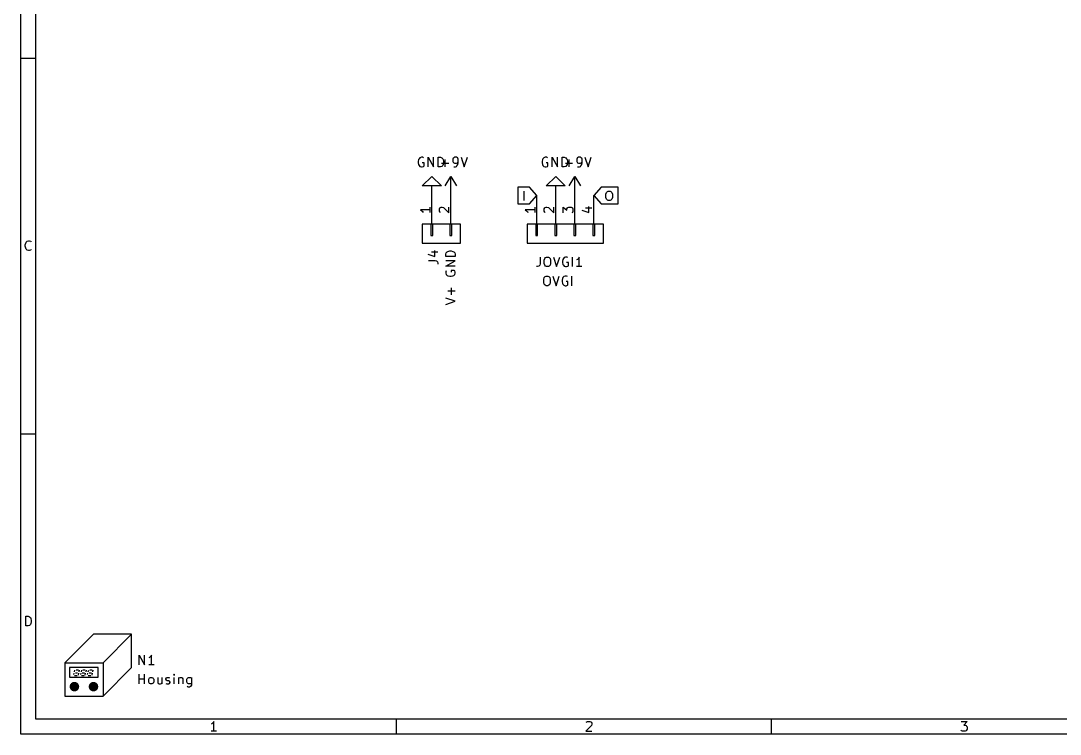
# Model space of a CAD drawing. Extents: x 0.4 to 11.3, y -7.9 to -0.4.
# Drawn here: x 0.39 to 5.85, y -7.87 to -4.13 of the extents above; entities that cross this region are included whole.
import ezdxf

# ---------------------------------------------------------------- set-up
doc = ezdxf.new("R2010")
doc.units = 0
doc.header["$MEASUREMENT"] = 0
for name, color, linetype in [('CYAN2', 4, 'CONTINUOUS'), ('LYELLOW', 51, 'CONTINUOUS'), ('RED2', 1, 'CONTINUOUS'), ('RED3', 11, 'CONTINUOUS')]:
    doc.layers.add(name, color=color, linetype=linetype)

msp = doc.modelspace()

# ---------------------------------------------------------------- linework, layer by layer
at = {"layer": 'CYAN2', "linetype": 'CONTINUOUS'}
for p, q in [((2.48785, -4.85219), (2.48309, -4.85695)), ((2.48785, -4.85219), (2.48309, -4.85695)), ((2.495, -4.8498), (2.48785, -4.85219)), ((2.495, -4.8498), (2.48785, -4.85219)), ((2.50214, -4.8498), (2.495, -4.8498)), ((2.50214, -4.8498), (2.495, -4.8498)), ((2.5069, -4.85219), (2.50214, -4.8498)), ((2.5069, -4.85219), (2.50214, -4.8498)), ((2.53071, -4.8998), (2.53071, -4.8498)), ((2.53071, -4.8498), (2.55928, -4.8998)), ((2.53071, -4.8998), (2.53071, -4.8498)), ((2.53071, -4.8498), (2.55928, -4.8998)), ((2.55928, -4.8998), (2.55928, -4.8498)), ((2.55928, -4.8998), (2.55928, -4.8498)), ((2.58309, -4.8998), (2.58309, -4.8498)), ((2.58309, -4.8498), (2.595, -4.8498)), ((2.58309, -4.8998), (2.58309, -4.8498)), ((2.58309, -4.8498), (2.595, -4.8498)), ((2.595, -4.8498), (2.60214, -4.85219)), ((2.595, -4.8498), (2.60214, -4.85219)), ((2.60214, -4.85219), (2.6069, -4.85695)), ((2.60214, -4.85219), (2.6069, -4.85695)), ((2.665, -4.85219), (2.66262, -4.85457)), ((2.665, -4.85219), (2.66262, -4.85457)), ((2.66976, -4.8498), (2.665, -4.85219)), ((2.66976, -4.8498), (2.665, -4.85219)), ((2.67929, -4.8498), (2.66976, -4.8498)), ((2.67929, -4.8498), (2.66976, -4.8498)), ((2.68405, -4.85219), (2.67929, -4.8498)), ((2.68405, -4.85219), (2.67929, -4.8498)), ((2.68643, -4.85457), (2.68405, -4.85219)), ((2.68643, -4.85457), (2.68405, -4.85219)), ((2.70309, -4.8498), (2.71976, -4.8998)), ((2.70309, -4.8498), (2.71976, -4.8998)), ((2.71976, -4.8998), (2.73643, -4.8498)), ((2.71976, -4.8998), (2.73643, -4.8498)), ((3.13785, -4.85219), (3.13309, -4.85695)), ((3.13785, -4.85219), (3.13309, -4.85695)), ((3.145, -4.8498), (3.13785, -4.85219)), ((3.145, -4.8498), (3.13785, -4.85219)), ((3.15214, -4.8498), (3.145, -4.8498)), ((3.15214, -4.8498), (3.145, -4.8498)), ((3.1569, -4.85219), (3.15214, -4.8498)), ((3.1569, -4.85219), (3.15214, -4.8498)), ((3.18071, -4.8998), (3.18071, -4.8498)), ((3.18071, -4.8498), (3.20928, -4.8998)), ((3.18071, -4.8998), (3.18071, -4.8498)), ((3.18071, -4.8498), (3.20928, -4.8998)), ((3.20928, -4.8998), (3.20928, -4.8498)), ((3.20928, -4.8998), (3.20928, -4.8498)), ((3.23309, -4.8998), (3.23309, -4.8498)), ((3.23309, -4.8498), (3.245, -4.8498)), ((3.23309, -4.8998), (3.23309, -4.8498)), ((3.23309, -4.8498), (3.245, -4.8498)), ((3.245, -4.8498), (3.25214, -4.85219)), ((3.245, -4.8498), (3.25214, -4.85219)), ((3.25214, -4.85219), (3.2569, -4.85695)), ((3.25214, -4.85219), (3.2569, -4.85695)), ((3.315, -4.85219), (3.31262, -4.85457)), ((3.315, -4.85219), (3.31262, -4.85457)), ((3.31976, -4.8498), (3.315, -4.85219)), ((3.31976, -4.8498), (3.315, -4.85219)), ((3.32929, -4.8498), (3.31976, -4.8498)), ((3.32929, -4.8498), (3.31976, -4.8498)), ((3.33405, -4.85219), (3.32929, -4.8498)), ((3.33405, -4.85219), (3.32929, -4.8498)), ((3.33643, -4.85457), (3.33405, -4.85219)), ((3.33643, -4.85457), (3.33405, -4.85219)), ((3.35309, -4.8498), (3.36976, -4.8998)), ((3.35309, -4.8498), (3.36976, -4.8998)), ((3.36976, -4.8998), (3.38643, -4.8498)), ((3.36976, -4.8998), (3.38643, -4.8498)), ((2.48071, -4.86171), (2.47833, -4.87123)), ((2.48071, -4.86171), (2.47833, -4.87123)), ((2.47833, -4.87123), (2.47833, -4.87837)), ((2.47833, -4.87123), (2.47833, -4.87837)), ((2.47833, -4.87837), (2.48071, -4.8879)), ((2.47833, -4.87837), (2.48071, -4.8879)), ((2.48309, -4.85695), (2.48071, -4.86171)), ((2.48309, -4.85695), (2.48071, -4.86171)), ((2.48071, -4.8879), (2.48309, -4.89266)), ((2.48071, -4.8879), (2.48309, -4.89266)), ((2.48309, -4.89266), (2.48785, -4.89743)), ((2.48309, -4.89266), (2.48785, -4.89743)), ((2.48785, -4.89743), (2.495, -4.8998)), ((2.48785, -4.89743), (2.495, -4.8998)), ((2.495, -4.8998), (2.49976, -4.8998)), ((2.495, -4.8998), (2.49976, -4.8998)), ((2.50928, -4.87837), (2.49976, -4.87837)), ((2.50928, -4.87837), (2.49976, -4.87837)), ((2.49976, -4.8998), (2.5069, -4.89743)), ((2.49976, -4.8998), (2.5069, -4.89743)), ((2.5069, -4.89743), (2.50928, -4.89504)), ((2.5069, -4.89743), (2.50928, -4.89504)), ((2.50928, -4.89504), (2.50928, -4.87837)), ((2.50928, -4.89504), (2.50928, -4.87837)), ((2.595, -4.8998), (2.58309, -4.8998)), ((2.595, -4.8998), (2.58309, -4.8998)), ((2.60214, -4.89743), (2.595, -4.8998)), ((2.60214, -4.89743), (2.595, -4.8998)), ((2.60071, -4.88076), (2.63881, -4.88076)), ((2.60071, -4.88076), (2.63881, -4.88076)), ((2.6069, -4.89266), (2.60214, -4.89743)), ((2.6069, -4.89266), (2.60214, -4.89743)), ((2.6069, -4.85695), (2.60928, -4.86171)), ((2.6069, -4.85695), (2.60928, -4.86171)), ((2.60928, -4.8879), (2.6069, -4.89266)), ((2.60928, -4.8879), (2.6069, -4.89266)), ((2.60928, -4.86171), (2.61166, -4.87123)), ((2.60928, -4.86171), (2.61166, -4.87123)), ((2.61166, -4.87837), (2.60928, -4.8879)), ((2.61166, -4.87837), (2.60928, -4.8879)), ((2.61166, -4.87123), (2.61166, -4.87837)), ((2.61166, -4.87123), (2.61166, -4.87837)), ((2.61976, -4.8998), (2.61976, -4.86171)), ((2.61976, -4.8998), (2.61976, -4.86171)), ((2.66262, -4.85457), (2.66024, -4.85933)), ((2.66262, -4.85457), (2.66024, -4.85933)), ((2.66024, -4.85933), (2.66024, -4.87123)), ((2.66024, -4.85933), (2.66024, -4.87123)), ((2.66024, -4.87123), (2.66262, -4.876)), ((2.66024, -4.87123), (2.66262, -4.876)), ((2.66262, -4.876), (2.665, -4.87837)), ((2.66262, -4.876), (2.665, -4.87837)), ((2.665, -4.87837), (2.66976, -4.88076)), ((2.665, -4.87837), (2.66976, -4.88076)), ((2.665, -4.8998), (2.67452, -4.8998)), ((2.665, -4.8998), (2.67452, -4.8998)), ((2.66976, -4.88076), (2.67929, -4.88076)), ((2.66976, -4.88076), (2.67929, -4.88076)), ((2.67452, -4.8998), (2.67929, -4.89743)), ((2.67452, -4.8998), (2.67929, -4.89743)), ((2.67929, -4.88076), (2.68405, -4.87837)), ((2.67929, -4.88076), (2.68405, -4.87837)), ((2.67929, -4.89743), (2.68167, -4.89504)), ((2.67929, -4.89743), (2.68167, -4.89504)), ((2.68167, -4.89504), (2.68643, -4.8879)), ((2.68167, -4.89504), (2.68643, -4.8879)), ((2.68405, -4.87837), (2.68643, -4.876)), ((2.68405, -4.87837), (2.68643, -4.876)), ((2.68881, -4.85933), (2.68643, -4.85457)), ((2.68881, -4.85933), (2.68643, -4.85457)), ((2.68643, -4.876), (2.68881, -4.87123)), ((2.68643, -4.876), (2.68881, -4.87123)), ((2.68643, -4.8879), (2.68881, -4.87837)), ((2.68643, -4.8879), (2.68881, -4.87837)), ((2.68881, -4.87837), (2.68881, -4.85933)), ((2.68881, -4.87837), (2.68881, -4.85933)), ((3.13071, -4.86171), (3.12833, -4.87123)), ((3.13071, -4.86171), (3.12833, -4.87123)), ((3.12833, -4.87123), (3.12833, -4.87837)), ((3.12833, -4.87123), (3.12833, -4.87837)), ((3.12833, -4.87837), (3.13071, -4.8879)), ((3.12833, -4.87837), (3.13071, -4.8879)), ((3.13309, -4.85695), (3.13071, -4.86171)), ((3.13309, -4.85695), (3.13071, -4.86171)), ((3.13071, -4.8879), (3.13309, -4.89266)), ((3.13071, -4.8879), (3.13309, -4.89266)), ((3.13309, -4.89266), (3.13785, -4.89743)), ((3.13309, -4.89266), (3.13785, -4.89743)), ((3.13785, -4.89743), (3.145, -4.8998)), ((3.13785, -4.89743), (3.145, -4.8998)), ((3.145, -4.8998), (3.14976, -4.8998)), ((3.145, -4.8998), (3.14976, -4.8998)), ((3.15928, -4.87837), (3.14976, -4.87837)), ((3.15928, -4.87837), (3.14976, -4.87837)), ((3.14976, -4.8998), (3.1569, -4.89743)), ((3.14976, -4.8998), (3.1569, -4.89743)), ((3.1569, -4.89743), (3.15928, -4.89504)), ((3.1569, -4.89743), (3.15928, -4.89504)), ((3.15928, -4.89504), (3.15928, -4.87837)), ((3.15928, -4.89504), (3.15928, -4.87837)), ((3.245, -4.8998), (3.23309, -4.8998)), ((3.245, -4.8998), (3.23309, -4.8998)), ((3.25214, -4.89743), (3.245, -4.8998)), ((3.25214, -4.89743), (3.245, -4.8998)), ((3.25071, -4.88076), (3.28881, -4.88076)), ((3.25071, -4.88076), (3.28881, -4.88076)), ((3.2569, -4.89266), (3.25214, -4.89743)), ((3.2569, -4.89266), (3.25214, -4.89743)), ((3.2569, -4.85695), (3.25928, -4.86171)), ((3.2569, -4.85695), (3.25928, -4.86171)), ((3.25928, -4.8879), (3.2569, -4.89266)), ((3.25928, -4.8879), (3.2569, -4.89266)), ((3.25928, -4.86171), (3.26166, -4.87123)), ((3.25928, -4.86171), (3.26166, -4.87123)), ((3.26166, -4.87837), (3.25928, -4.8879)), ((3.26166, -4.87837), (3.25928, -4.8879)), ((3.26166, -4.87123), (3.26166, -4.87837)), ((3.26166, -4.87123), (3.26166, -4.87837)), ((3.26976, -4.8998), (3.26976, -4.86171)), ((3.26976, -4.8998), (3.26976, -4.86171)), ((3.31262, -4.85457), (3.31024, -4.85933)), ((3.31262, -4.85457), (3.31024, -4.85933)), ((3.31024, -4.85933), (3.31024, -4.87123)), ((3.31024, -4.85933), (3.31024, -4.87123)), ((3.31024, -4.87123), (3.31262, -4.876)), ((3.31024, -4.87123), (3.31262, -4.876)), ((3.31262, -4.876), (3.315, -4.87837)), ((3.31262, -4.876), (3.315, -4.87837)), ((3.315, -4.87837), (3.31976, -4.88076)), ((3.315, -4.87837), (3.31976, -4.88076)), ((3.315, -4.8998), (3.32452, -4.8998)), ((3.315, -4.8998), (3.32452, -4.8998)), ((3.31976, -4.88076), (3.32929, -4.88076)), ((3.31976, -4.88076), (3.32929, -4.88076)), ((3.32452, -4.8998), (3.32929, -4.89743)), ((3.32452, -4.8998), (3.32929, -4.89743)), ((3.32929, -4.88076), (3.33405, -4.87837)), ((3.32929, -4.88076), (3.33405, -4.87837)), ((3.32929, -4.89743), (3.33167, -4.89504)), ((3.32929, -4.89743), (3.33167, -4.89504)), ((3.33167, -4.89504), (3.33643, -4.8879)), ((3.33167, -4.89504), (3.33643, -4.8879)), ((3.33405, -4.87837), (3.33643, -4.876)), ((3.33405, -4.87837), (3.33643, -4.876)), ((3.33881, -4.85933), (3.33643, -4.85457)), ((3.33881, -4.85933), (3.33643, -4.85457)), ((3.33643, -4.876), (3.33881, -4.87123)), ((3.33643, -4.876), (3.33881, -4.87123)), ((3.33643, -4.8879), (3.33881, -4.87837)), ((3.33643, -4.8879), (3.33881, -4.87837)), ((3.33881, -4.87837), (3.33881, -4.85933)), ((3.33881, -4.87837), (3.33881, -4.85933)), ((2.56514, -5.3689), (2.56514, -5.33795)), ((2.56514, -5.3689), (2.56514, -5.33795)), ((2.62995, -5.34509), (2.63471, -5.34271)), ((2.62995, -5.34509), (2.63471, -5.34271)), ((2.63471, -5.34271), (2.64423, -5.34033)), ((2.63471, -5.34271), (2.64423, -5.34033)), ((2.64423, -5.34033), (2.65137, -5.34033)), ((2.64423, -5.34033), (2.65137, -5.34033)), ((2.65137, -5.34033), (2.6609, -5.34271)), ((2.65137, -5.34033), (2.6609, -5.34271)), ((2.6609, -5.34271), (2.66566, -5.34509)), ((2.6609, -5.34271), (2.66566, -5.34509)), ((2.52943, -5.357), (2.56514, -5.3689)), ((2.52943, -5.357), (2.56514, -5.3689)), ((2.5318, -5.39033), (2.56752, -5.39033)), ((2.5318, -5.39033), (2.56752, -5.39033)), ((2.54847, -5.34509), (2.5818, -5.34509)), ((2.54847, -5.34509), (2.5818, -5.34509)), ((2.56752, -5.39033), (2.57466, -5.39271)), ((2.56752, -5.39033), (2.57466, -5.39271)), ((2.57466, -5.39271), (2.57943, -5.39747)), ((2.57466, -5.39271), (2.57943, -5.39747)), ((2.57943, -5.39747), (2.5818, -5.40462)), ((2.57943, -5.39747), (2.5818, -5.40462)), ((2.6228, -5.357), (2.62519, -5.34986)), ((2.6228, -5.357), (2.62519, -5.34986)), ((2.6228, -5.36891), (2.6228, -5.357)), ((2.6228, -5.36891), (2.6228, -5.357)), ((2.6728, -5.36891), (2.6228, -5.36891)), ((2.6728, -5.36891), (2.6228, -5.36891)), ((2.6228, -5.42129), (2.6728, -5.39272)), ((2.6728, -5.39272), (2.6228, -5.39272)), ((2.6228, -5.42129), (2.6728, -5.39272)), ((2.6728, -5.39272), (2.6228, -5.39272)), ((2.62519, -5.34986), (2.62995, -5.34509)), ((2.62519, -5.34986), (2.62995, -5.34509)), ((2.66566, -5.34509), (2.67043, -5.34986)), ((2.66566, -5.34509), (2.67043, -5.34986)), ((2.67043, -5.34986), (2.6728, -5.357)), ((2.67043, -5.34986), (2.6728, -5.357)), ((2.6728, -5.357), (2.6728, -5.36891)), ((2.6728, -5.357), (2.6728, -5.36891)), ((3.11861, -5.3728), (3.11861, -5.40852)), ((3.11861, -5.3728), (3.11861, -5.40852)), ((3.14004, -5.38947), (3.14242, -5.37995)), ((3.14004, -5.38947), (3.14242, -5.37995)), ((3.14004, -5.40614), (3.14004, -5.38947)), ((3.14004, -5.40614), (3.14004, -5.38947)), ((3.14242, -5.37995), (3.14718, -5.37519)), ((3.14242, -5.37995), (3.14718, -5.37519)), ((3.14718, -5.37519), (3.15194, -5.3728)), ((3.14718, -5.37519), (3.15194, -5.3728)), ((3.15194, -5.3728), (3.16146, -5.3728)), ((3.15194, -5.3728), (3.16146, -5.3728)), ((3.16146, -5.3728), (3.16623, -5.37519)), ((3.16146, -5.3728), (3.16623, -5.37519)), ((3.16623, -5.37519), (3.17099, -5.37995)), ((3.16623, -5.37519), (3.17099, -5.37995)), ((3.17099, -5.37995), (3.17337, -5.38947)), ((3.17099, -5.37995), (3.17337, -5.38947)), ((3.17337, -5.38947), (3.17337, -5.40614)), ((3.17337, -5.38947), (3.17337, -5.40614)), ((3.18766, -5.3728), (3.20432, -5.4228)), ((3.18766, -5.3728), (3.20432, -5.4228)), ((3.20432, -5.4228), (3.22099, -5.3728)), ((3.20432, -5.4228), (3.22099, -5.3728)), ((3.23766, -5.38471), (3.23528, -5.39423)), ((3.23766, -5.38471), (3.23528, -5.39423)), ((3.23528, -5.39423), (3.23528, -5.40137)), ((3.23528, -5.39423), (3.23528, -5.40137)), ((3.24004, -5.37995), (3.23766, -5.38471)), ((3.24004, -5.37995), (3.23766, -5.38471)), ((3.2448, -5.37519), (3.24004, -5.37995)), ((3.2448, -5.37519), (3.24004, -5.37995)), ((3.25194, -5.3728), (3.2448, -5.37519)), ((3.25194, -5.3728), (3.2448, -5.37519)), ((3.25909, -5.3728), (3.25194, -5.3728)), ((3.25909, -5.3728), (3.25194, -5.3728)), ((3.26385, -5.37519), (3.25909, -5.3728)), ((3.26385, -5.37519), (3.25909, -5.3728)), ((3.28766, -5.4228), (3.28766, -5.3728)), ((3.28766, -5.4228), (3.28766, -5.3728)), ((3.31385, -5.38471), (3.30909, -5.38709)), ((3.31385, -5.38471), (3.30909, -5.38709)), ((3.31861, -5.37995), (3.31385, -5.38471)), ((3.31861, -5.37995), (3.31385, -5.38471)), ((3.32337, -5.3728), (3.31861, -5.37995)), ((3.32337, -5.3728), (3.31861, -5.37995)), ((3.32337, -5.4228), (3.32337, -5.3728)), ((3.32337, -5.4228), (3.32337, -5.3728)), ((2.5818, -5.40462), (2.5818, -5.40938)), ((2.5818, -5.40462), (2.5818, -5.40938)), ((2.6728, -5.42129), (2.6228, -5.42129)), ((2.6728, -5.42129), (2.6228, -5.42129)), ((2.62519, -5.44509), (2.6228, -5.44986)), ((2.62519, -5.44509), (2.6228, -5.44986)), ((2.6228, -5.44986), (2.6228, -5.457)), ((2.6228, -5.44986), (2.6228, -5.457)), ((2.66804, -5.44272), (2.65137, -5.44272)), ((2.65137, -5.44272), (2.65137, -5.45224)), ((2.66804, -5.44272), (2.65137, -5.44272)), ((2.65137, -5.44272), (2.65137, -5.45224)), ((2.67043, -5.44509), (2.66804, -5.44272)), ((2.67043, -5.44509), (2.66804, -5.44272)), ((2.6728, -5.45224), (2.67043, -5.44509)), ((2.6728, -5.45224), (2.67043, -5.44509)), ((2.6728, -5.457), (2.6728, -5.45224)), ((2.6728, -5.457), (2.6728, -5.45224)), ((3.10432, -5.4228), (3.09956, -5.4228)), ((3.10432, -5.4228), (3.09956, -5.4228)), ((3.11147, -5.42043), (3.10432, -5.4228)), ((3.11147, -5.42043), (3.10432, -5.4228)), ((3.11623, -5.41566), (3.11147, -5.42043)), ((3.11623, -5.41566), (3.11147, -5.42043)), ((3.11861, -5.40852), (3.11623, -5.41566)), ((3.11861, -5.40852), (3.11623, -5.41566)), ((3.14242, -5.41566), (3.14004, -5.40614)), ((3.14242, -5.41566), (3.14004, -5.40614)), ((3.14718, -5.42043), (3.14242, -5.41566)), ((3.14718, -5.42043), (3.14242, -5.41566)), ((3.15194, -5.4228), (3.14718, -5.42043)), ((3.15194, -5.4228), (3.14718, -5.42043)), ((3.16146, -5.4228), (3.15194, -5.4228)), ((3.16146, -5.4228), (3.15194, -5.4228)), ((3.16623, -5.42043), (3.16146, -5.4228)), ((3.16623, -5.42043), (3.16146, -5.4228)), ((3.17099, -5.41566), (3.16623, -5.42043)), ((3.17099, -5.41566), (3.16623, -5.42043)), ((3.17337, -5.40614), (3.17099, -5.41566)), ((3.17337, -5.40614), (3.17099, -5.41566)), ((3.23528, -5.40137), (3.23766, -5.4109)), ((3.23528, -5.40137), (3.23766, -5.4109)), ((3.23766, -5.4109), (3.24004, -5.41566)), ((3.23766, -5.4109), (3.24004, -5.41566)), ((3.24004, -5.41566), (3.2448, -5.42043)), ((3.24004, -5.41566), (3.2448, -5.42043)), ((3.2448, -5.42043), (3.25194, -5.4228)), ((3.2448, -5.42043), (3.25194, -5.4228)), ((3.25194, -5.4228), (3.2567, -5.4228)), ((3.25194, -5.4228), (3.2567, -5.4228)), ((3.26623, -5.40137), (3.2567, -5.40137)), ((3.26623, -5.40137), (3.2567, -5.40137)), ((3.2567, -5.4228), (3.26385, -5.42043)), ((3.2567, -5.4228), (3.26385, -5.42043)), ((3.26385, -5.42043), (3.26623, -5.41804)), ((3.26385, -5.42043), (3.26623, -5.41804)), ((3.26623, -5.41804), (3.26623, -5.40137)), ((3.26623, -5.41804), (3.26623, -5.40137)), ((3.33766, -5.4228), (3.30909, -5.4228)), ((3.33766, -5.4228), (3.30909, -5.4228)), ((2.6228, -5.457), (2.62519, -5.46414)), ((2.6228, -5.457), (2.62519, -5.46414)), ((2.62519, -5.46414), (2.62995, -5.46891)), ((2.62519, -5.46414), (2.62995, -5.46891)), ((2.62995, -5.46891), (2.63471, -5.47129)), ((2.62995, -5.46891), (2.63471, -5.47129)), ((2.63471, -5.47129), (2.64423, -5.47367)), ((2.63471, -5.47129), (2.64423, -5.47367)), ((2.64423, -5.47367), (2.65137, -5.47367)), ((2.64423, -5.47367), (2.65137, -5.47367)), ((2.65137, -5.47367), (2.6609, -5.47129)), ((2.65137, -5.47367), (2.6609, -5.47129)), ((2.6609, -5.47129), (2.66566, -5.46891)), ((2.6609, -5.47129), (2.66566, -5.46891)), ((2.66566, -5.46891), (2.67043, -5.46414)), ((2.66566, -5.46891), (2.67043, -5.46414)), ((2.67043, -5.46414), (2.6728, -5.457)), ((2.67043, -5.46414), (2.6728, -5.457)), ((3.13766, -5.48947), (3.14004, -5.47995)), ((3.13766, -5.48947), (3.14004, -5.47995)), ((3.13766, -5.50614), (3.13766, -5.48947)), ((3.13766, -5.50614), (3.13766, -5.48947)), ((3.14004, -5.51566), (3.13766, -5.50614)), ((3.14004, -5.51566), (3.13766, -5.50614)), ((3.14004, -5.47995), (3.1448, -5.47519)), ((3.14004, -5.47995), (3.1448, -5.47519)), ((3.1448, -5.47519), (3.14956, -5.4728)), ((3.1448, -5.47519), (3.14956, -5.4728)), ((3.14956, -5.4728), (3.15908, -5.4728)), ((3.14956, -5.4728), (3.15908, -5.4728)), ((3.15908, -5.4728), (3.16385, -5.47519)), ((3.15908, -5.4728), (3.16385, -5.47519)), ((3.16385, -5.47519), (3.16861, -5.47995)), ((3.16385, -5.47519), (3.16861, -5.47995)), ((3.16861, -5.47995), (3.17099, -5.48947)), ((3.16861, -5.47995), (3.17099, -5.48947)), ((3.17099, -5.50614), (3.16861, -5.51566)), ((3.17099, -5.50614), (3.16861, -5.51566)), ((3.17099, -5.48947), (3.17099, -5.50614)), ((3.17099, -5.48947), (3.17099, -5.50614)), ((3.18528, -5.4728), (3.20194, -5.5228)), ((3.18528, -5.4728), (3.20194, -5.5228)), ((3.20194, -5.5228), (3.21861, -5.4728)), ((3.20194, -5.5228), (3.21861, -5.4728)), ((3.23528, -5.48471), (3.2329, -5.49423)), ((3.23528, -5.48471), (3.2329, -5.49423)), ((3.2329, -5.49423), (3.2329, -5.50137)), ((3.2329, -5.49423), (3.2329, -5.50137)), ((3.2329, -5.50137), (3.23528, -5.5109)), ((3.2329, -5.50137), (3.23528, -5.5109)), ((3.23766, -5.47995), (3.23528, -5.48471)), ((3.23766, -5.47995), (3.23528, -5.48471)), ((3.24242, -5.47519), (3.23766, -5.47995)), ((3.24242, -5.47519), (3.23766, -5.47995)), ((3.24956, -5.4728), (3.24242, -5.47519)), ((3.24956, -5.4728), (3.24242, -5.47519)), ((3.2567, -5.4728), (3.24956, -5.4728)), ((3.2567, -5.4728), (3.24956, -5.4728)), ((3.26385, -5.50137), (3.25432, -5.50137)), ((3.26385, -5.50137), (3.25432, -5.50137)), ((3.26147, -5.47519), (3.2567, -5.4728)), ((3.26147, -5.47519), (3.2567, -5.4728)), ((3.26385, -5.51804), (3.26385, -5.50137)), ((3.26385, -5.51804), (3.26385, -5.50137)), ((3.28528, -5.5228), (3.28528, -5.4728)), ((3.28528, -5.5228), (3.28528, -5.4728)), ((2.6728, -5.55224), (2.63471, -5.55224)), ((2.6728, -5.55224), (2.63471, -5.55224)), ((2.65376, -5.57129), (2.65376, -5.53319)), ((2.65376, -5.57129), (2.65376, -5.53319)), ((3.1448, -5.52043), (3.14004, -5.51566)), ((3.1448, -5.52043), (3.14004, -5.51566)), ((3.14956, -5.5228), (3.1448, -5.52043)), ((3.14956, -5.5228), (3.1448, -5.52043)), ((3.15908, -5.5228), (3.14956, -5.5228)), ((3.15908, -5.5228), (3.14956, -5.5228)), ((3.16385, -5.52043), (3.15908, -5.5228)), ((3.16385, -5.52043), (3.15908, -5.5228)), ((3.16861, -5.51566), (3.16385, -5.52043)), ((3.16861, -5.51566), (3.16385, -5.52043)), ((3.23528, -5.5109), (3.23766, -5.51566)), ((3.23528, -5.5109), (3.23766, -5.51566)), ((3.23766, -5.51566), (3.24242, -5.52043)), ((3.23766, -5.51566), (3.24242, -5.52043)), ((3.24242, -5.52043), (3.24956, -5.5228)), ((3.24242, -5.52043), (3.24956, -5.5228)), ((3.24956, -5.5228), (3.25432, -5.5228)), ((3.24956, -5.5228), (3.25432, -5.5228)), ((3.25432, -5.5228), (3.26147, -5.52043)), ((3.25432, -5.5228), (3.26147, -5.52043)), ((3.26147, -5.52043), (3.26385, -5.51804)), ((3.26147, -5.52043), (3.26385, -5.51804)), ((2.6728, -5.60462), (2.6228, -5.58795)), ((2.6728, -5.60462), (2.6228, -5.58795)), ((2.6228, -5.62129), (2.6728, -5.60462)), ((2.6228, -5.62129), (2.6728, -5.60462)), ((1.01472, -7.5103), (1.01472, -7.4603)), ((1.01472, -7.4603), (1.04329, -7.5103)), ((1.04329, -7.5103), (1.04329, -7.4603)), ((1.07424, -7.46745), (1.06948, -7.47221)), ((1.079, -7.4603), (1.07424, -7.46745)), ((1.079, -7.5103), (1.079, -7.4603)), ((1.06948, -7.47221), (1.06472, -7.47459)), ((1.09329, -7.5103), (1.06472, -7.5103)), ((1.01472, -7.6103), (1.01472, -7.5603)), ((1.04329, -7.6103), (1.04329, -7.5603)), ((1.0671, -7.58173), (1.06948, -7.57935)), ((1.06948, -7.57935), (1.07424, -7.57697)), ((1.07424, -7.57697), (1.08139, -7.57697)), ((1.08139, -7.57697), (1.08615, -7.57935)), ((1.08615, -7.57935), (1.08853, -7.58173)), ((1.11233, -7.57697), (1.11233, -7.60316)), ((1.13376, -7.57697), (1.13376, -7.6103)), ((1.15519, -7.58411), (1.15757, -7.57935)), ((1.15757, -7.57935), (1.16233, -7.57697)), ((1.16233, -7.57697), (1.16948, -7.57697)), ((1.16948, -7.57697), (1.17424, -7.57935)), ((1.19805, -7.5603), (1.19567, -7.56269)), ((1.19567, -7.56269), (1.19805, -7.56507)), ((1.20043, -7.56269), (1.19805, -7.5603)), ((1.19805, -7.5603), (1.19805, -7.56507)), ((1.19805, -7.56507), (1.20043, -7.56269)), ((1.19805, -7.6103), (1.19805, -7.57697)), ((1.22186, -7.57697), (1.22186, -7.6103)), ((1.22186, -7.58173), (1.22424, -7.57935)), ((1.22424, -7.57935), (1.229, -7.57697)), ((1.229, -7.57697), (1.23615, -7.57697)), ((1.23615, -7.57697), (1.24091, -7.57935)), ((1.24091, -7.57935), (1.24329, -7.58411)), ((1.26709, -7.58173), (1.26948, -7.57935)), ((1.26948, -7.57935), (1.27424, -7.57697)), ((1.27424, -7.57697), (1.28376, -7.57697)), ((1.28376, -7.57697), (1.28852, -7.57935)), ((1.28852, -7.57697), (1.28852, -7.61745)), ((1.01472, -7.58411), (1.04329, -7.58411)), ((1.06472, -7.5865), (1.0671, -7.58173)), ((1.06472, -7.60078), (1.06472, -7.5865)), ((1.0671, -7.60554), (1.06472, -7.60078)), ((1.06948, -7.60793), (1.0671, -7.60554)), ((1.07424, -7.6103), (1.06948, -7.60793)), ((1.08139, -7.6103), (1.07424, -7.6103)), ((1.08615, -7.60793), (1.08139, -7.6103)), ((1.08853, -7.60554), (1.08615, -7.60793)), ((1.08853, -7.58173), (1.09091, -7.5865)), ((1.09091, -7.60078), (1.08853, -7.60554)), ((1.09091, -7.5865), (1.09091, -7.60078)), ((1.11233, -7.60316), (1.11472, -7.60793)), ((1.11472, -7.60793), (1.11948, -7.6103)), ((1.11948, -7.6103), (1.12662, -7.6103)), ((1.12662, -7.6103), (1.13138, -7.60793)), ((1.13138, -7.60793), (1.13376, -7.60554)), ((1.15519, -7.5865), (1.15519, -7.58411)), ((1.15757, -7.59126), (1.15519, -7.5865)), ((1.15519, -7.60793), (1.15995, -7.6103)), ((1.16233, -7.59364), (1.15757, -7.59126)), ((1.15995, -7.6103), (1.16948, -7.6103)), ((1.16948, -7.59364), (1.16233, -7.59364)), ((1.17424, -7.59602), (1.16948, -7.59364)), ((1.16948, -7.6103), (1.17424, -7.60793)), ((1.17662, -7.60078), (1.17424, -7.59602)), ((1.17424, -7.60793), (1.17662, -7.60316)), ((1.17662, -7.60316), (1.17662, -7.60078)), ((1.24329, -7.58411), (1.24329, -7.6103)), ((1.26472, -7.5865), (1.26709, -7.58173)), ((1.26472, -7.60078), (1.26472, -7.5865)), ((1.26709, -7.60554), (1.26472, -7.60078)), ((1.26948, -7.60793), (1.26709, -7.60554)), ((1.27186, -7.62697), (1.26709, -7.62459)), ((1.27424, -7.6103), (1.26948, -7.60793)), ((1.279, -7.62697), (1.27186, -7.62697)), ((1.28376, -7.6103), (1.27424, -7.6103)), ((1.28376, -7.62459), (1.279, -7.62697)), ((1.28852, -7.60793), (1.28376, -7.6103)), ((1.28614, -7.62221), (1.28376, -7.62459)), ((1.28852, -7.61745), (1.28614, -7.62221))]:
    msp.add_line(p, q, dxfattribs=at)
at = {"layer": 'LYELLOW', "linetype": 'CONTINUOUS'}
for p, q in [((0.775, -7.35), (0.625, -7.5)), ((0.975, -7.35), (0.775, -7.35)), ((0.975, -7.525), (0.975, -7.35)), ((0.625, -7.5), (0.625, -7.675)), ((0.825, -7.675), (0.975, -7.525)), ((0.625, -7.675), (0.825, -7.675))]:
    msp.add_line(p, q, dxfattribs=at)
at = {"layer": 'RED2', "linetype": 'CONTINUOUS'}
for p, q in [((0.3937, -7.8743), (0.3937, -0.3937)), ((0.47244, -7.79556), (0.47244, -0.47244)), ((0.3937, -4.33071), (0.47244, -4.33071)), ((2.5, -5), (2.55, -4.95)), ((2.55, -4.95), (2.6, -5)), ((2.62, -5), (2.65, -4.95)), ((2.65, -5.05), (2.65, -4.95)), ((2.65, -4.95), (2.68, -5)), ((3.15, -5), (3.2, -4.95)), ((3.2, -4.95), (3.25, -5)), ((3.27, -5), (3.3, -4.95)), ((3.3, -5.05), (3.3, -4.95)), ((3.3, -4.95), (3.33, -5)), ((2.55, -5), (2.5, -5)), ((2.55, -5.05), (2.55, -5)), ((2.6, -5), (2.55, -5)), ((3.0625, -5.00624), (3.0018, -5.00624)), ((3.0018, -5.00624), (3.0018, -5.05)), ((3.1, -5.05), (3.0625, -5.00624)), ((3.2, -5), (3.15, -5)), ((3.2, -5.05), (3.2, -5)), ((3.25, -5), (3.2, -5)), ((3.4375, -5.00624), (3.4, -5.05)), ((3.52678, -5.00624), (3.4375, -5.00624)), ((3.52678, -5.05), (3.52678, -5.00624)), ((2.55, -5.2), (2.55, -5.05)), ((2.55, -5.2), (2.55, -5.05)), ((2.65, -5.2), (2.65, -5.05)), ((2.65, -5.2), (2.65, -5.05)), ((3.0018, -5.05), (3.0018, -5.09376)), ((3.03398, -5.07638), (3.03398, -5.02638)), ((3.0625, -5.09376), (3.1, -5.05)), ((3.1, -5.2), (3.1, -5.05)), ((3.1, -5.2), (3.1, -5.05)), ((3.2, -5.2), (3.2, -5.05)), ((3.2, -5.2), (3.2, -5.05)), ((3.3, -5.2), (3.3, -5.05)), ((3.3, -5.2), (3.3, -5.05)), ((3.4, -5.2), (3.4, -5.05)), ((3.4, -5.05), (3.4375, -5.09376)), ((3.4, -5.2), (3.4, -5.05)), ((3.46363, -5.04305), (3.46601, -5.03352)), ((3.46363, -5.05971), (3.46363, -5.04305)), ((3.46601, -5.06924), (3.46363, -5.05971)), ((3.46601, -5.03352), (3.47078, -5.02876)), ((3.47078, -5.074), (3.46601, -5.06924)), ((3.47078, -5.02876), (3.47554, -5.02638)), ((3.47554, -5.02638), (3.48506, -5.02638)), ((3.48506, -5.02638), (3.48982, -5.02876)), ((3.48982, -5.02876), (3.49458, -5.03352)), ((3.49458, -5.06924), (3.48982, -5.074)), ((3.49458, -5.03352), (3.49696, -5.04305)), ((3.49696, -5.05971), (3.49458, -5.06924)), ((3.49696, -5.04305), (3.49696, -5.05971)), ((3.52678, -5.09376), (3.52678, -5.05)), ((3.0018, -5.09376), (3.0625, -5.09376)), ((3.4375, -5.09376), (3.52678, -5.09376)), ((3.47554, -5.07638), (3.47078, -5.074)), ((3.48506, -5.07638), (3.47554, -5.07638)), ((3.48982, -5.074), (3.48506, -5.07638)), ((2.5, -5.2), (2.5, -5.3)), ((2.7, -5.2), (2.5, -5.2)), ((2.545, -5.2), (2.545, -5.26)), ((2.555, -5.2), (2.545, -5.2)), ((2.555, -5.26), (2.555, -5.2)), ((2.645, -5.2), (2.645, -5.26)), ((2.655, -5.2), (2.645, -5.2)), ((2.655, -5.26), (2.655, -5.2)), ((2.7, -5.3), (2.7, -5.2)), ((3.05, -5.2), (3.05, -5.3)), ((3.45, -5.2), (3.05, -5.2)), ((3.095, -5.2), (3.095, -5.26)), ((3.105, -5.2), (3.095, -5.2)), ((3.105, -5.26), (3.105, -5.2)), ((3.195, -5.2), (3.195, -5.26)), ((3.205, -5.2), (3.195, -5.2)), ((3.205, -5.26), (3.205, -5.2)), ((3.295, -5.2), (3.295, -5.26)), ((3.305, -5.2), (3.295, -5.2)), ((3.305, -5.26), (3.305, -5.2)), ((3.395, -5.2), (3.395, -5.26)), ((3.405, -5.2), (3.395, -5.2)), ((3.405, -5.26), (3.405, -5.2)), ((3.45, -5.3), (3.45, -5.2)), ((0.42698, -5.28959), (0.43429, -5.28715)), ((0.43429, -5.28715), (0.43916, -5.28715)), ((0.43916, -5.28715), (0.44647, -5.28959)), ((2.545, -5.26), (2.555, -5.26)), ((2.645, -5.26), (2.655, -5.26)), ((3.095, -5.26), (3.105, -5.26)), ((3.195, -5.26), (3.205, -5.26)), ((3.295, -5.26), (3.305, -5.26)), ((3.395, -5.26), (3.405, -5.26)), ((0.41723, -5.30909), (0.41967, -5.29934)), ((0.41723, -5.3164), (0.41723, -5.30909)), ((0.41967, -5.32615), (0.41723, -5.3164)), ((0.41967, -5.29934), (0.4221, -5.29446)), ((0.4221, -5.33102), (0.41967, -5.32615)), ((0.4221, -5.29446), (0.42698, -5.28959)), ((0.42698, -5.3359), (0.4221, -5.33102)), ((0.43429, -5.33833), (0.42698, -5.3359)), ((0.43916, -5.33833), (0.43429, -5.33833)), ((0.44647, -5.3359), (0.43916, -5.33833)), ((0.44647, -5.28959), (0.44891, -5.29203)), ((0.44891, -5.33346), (0.44647, -5.3359)), ((2.5, -5.3), (2.7, -5.3)), ((3.05, -5.3), (3.45, -5.3)), ((0.3937, -6.29921), (0.47244, -6.29921)), ((0.41967, -7.30684), (0.41967, -7.25566)), ((0.41967, -7.25566), (0.43185, -7.25566)), ((0.43185, -7.25566), (0.43916, -7.25809)), ((0.43916, -7.3044), (0.43185, -7.30684)), ((0.43916, -7.25809), (0.44404, -7.26297)), ((0.44404, -7.29952), (0.43916, -7.3044)), ((0.44404, -7.26297), (0.44647, -7.26784)), ((0.44647, -7.29465), (0.44404, -7.29952)), ((0.44647, -7.26784), (0.44891, -7.27759)), ((0.44891, -7.2849), (0.44647, -7.29465)), ((0.44891, -7.27759), (0.44891, -7.2849)), ((0.43185, -7.30684), (0.41967, -7.30684)), ((0.775, -7.35), (0.625, -7.5)), ((0.975, -7.35), (0.775, -7.35)), ((0.825, -7.5), (0.975, -7.35)), ((0.975, -7.525), (0.975, -7.35)), ((0.625, -7.5), (0.825, -7.5)), ((0.625, -7.5), (0.625, -7.675)), ((0.825, -7.5), (0.825, -7.675)), ((0.65, -7.525), (0.65, -7.575)), ((0.8, -7.525), (0.65, -7.525)), ((0.65, -7.575), (0.8, -7.575)), ((0.672, -7.562), (0.674, -7.554)), ((0.676, -7.548), (0.678, -7.538)), ((0.676, -7.566), (0.69, -7.566)), ((0.68, -7.552), (0.692, -7.552)), ((0.684, -7.536), (0.696, -7.536)), ((0.696, -7.564), (0.698, -7.554)), ((0.7, -7.548), (0.702, -7.538)), ((0.708, -7.562), (0.71, -7.554)), ((0.712, -7.548), (0.714, -7.538)), ((0.712, -7.566), (0.726, -7.566)), ((0.716, -7.552), (0.728, -7.552)), ((0.72, -7.536), (0.732, -7.536)), ((0.732, -7.564), (0.734, -7.554)), ((0.736, -7.548), (0.738, -7.538)), ((0.744, -7.562), (0.746, -7.554)), ((0.748, -7.548), (0.75, -7.538)), ((0.748, -7.566), (0.762, -7.566)), ((0.752, -7.552), (0.764, -7.552)), ((0.756, -7.536), (0.768, -7.536)), ((0.768, -7.564), (0.77, -7.554)), ((0.772, -7.548), (0.774, -7.538)), ((0.8, -7.575), (0.8, -7.525)), ((0.825, -7.675), (0.975, -7.525)), ((0.625, -7.675), (0.825, -7.675)), ((11.2206, -7.79556), (0.47244, -7.79556)), ((2.3622, -7.79556), (2.3622, -7.8743)), ((4.33071, -7.79556), (4.33071, -7.8743)), ((1.39646, -7.81931), (1.39158, -7.82174)), ((1.40133, -7.81443), (1.39646, -7.81931)), ((1.4062, -7.80712), (1.40133, -7.81443)), ((1.4062, -7.8583), (1.4062, -7.80712)), ((3.38689, -7.82906), (3.35765, -7.8583)), ((3.36009, -7.812), (3.36252, -7.80956)), ((3.36252, -7.80956), (3.3674, -7.80712)), ((3.3674, -7.80712), (3.37958, -7.80712)), ((3.37958, -7.80712), (3.38446, -7.80956)), ((3.38446, -7.80956), (3.38689, -7.812)), ((3.38689, -7.812), (3.38933, -7.81687)), ((3.38933, -7.82174), (3.38689, -7.82906)), ((3.38933, -7.81687), (3.38933, -7.82174)), ((5.32615, -7.80712), (5.35783, -7.80712)), ((5.35783, -7.80712), (5.34078, -7.82662)), ((5.34078, -7.82662), (5.34809, -7.82662)), ((5.34809, -7.82662), (5.35296, -7.82906)), ((5.35296, -7.82906), (5.3554, -7.83149)), ((5.3554, -7.83149), (5.35783, -7.83637)), ((5.35783, -7.84855), (5.3554, -7.85343)), ((5.35783, -7.83637), (5.35783, -7.84855)), ((11.2993, -7.8743), (0.3937, -7.8743)), ((1.42083, -7.8583), (1.39158, -7.8583)), ((3.35765, -7.8583), (3.38933, -7.8583)), ((5.32859, -7.85587), (5.32615, -7.85343)), ((5.33346, -7.8583), (5.32859, -7.85587)), ((5.34809, -7.8583), (5.33346, -7.8583)), ((5.35296, -7.85587), (5.34809, -7.8583)), ((5.3554, -7.85343), (5.35296, -7.85587))]:
    msp.add_line(p, q, dxfattribs=at)
at = {"layer": 'RED2', "const_width": 0.025}
for points in [[(0.6625, -7.625, 1), (0.6875, -7.625, 1)], [(0.7625, -7.625, 1), (0.7875, -7.625, 1)]]:
    msp.add_lwpolyline(points, format="xyb", close=True, dxfattribs=at)
at = {"layer": 'RED3', "linetype": 'CONTINUOUS'}
for p, q in [((2.53988, -5.125), (2.48988, -5.125)), ((2.48988, -5.125), (2.49702, -5.12976)), ((2.53988, -5.125), (2.48988, -5.125)), ((2.48988, -5.125), (2.49702, -5.12976)), ((2.53988, -5.11071), (2.53988, -5.13928)), ((2.53988, -5.11071), (2.53988, -5.13928)), ((2.58988, -5.12023), (2.59226, -5.11547)), ((2.58988, -5.12023), (2.59226, -5.11547)), ((2.58988, -5.13214), (2.58988, -5.12023)), ((2.58988, -5.13214), (2.58988, -5.12023)), ((2.59226, -5.11547), (2.59464, -5.11309)), ((2.59226, -5.11547), (2.59464, -5.11309)), ((2.59464, -5.11309), (2.5994, -5.11071)), ((2.59464, -5.11309), (2.5994, -5.11071)), ((2.5994, -5.11071), (2.60417, -5.11071)), ((2.5994, -5.11071), (2.60417, -5.11071)), ((2.60417, -5.11071), (2.61131, -5.11309)), ((2.60417, -5.11071), (2.61131, -5.11309)), ((2.61131, -5.11309), (2.63988, -5.14166)), ((2.61131, -5.11309), (2.63988, -5.14166)), ((2.63988, -5.14166), (2.63988, -5.11071)), ((2.63988, -5.14166), (2.63988, -5.11071)), ((3.08988, -5.125), (3.03988, -5.125)), ((3.03988, -5.125), (3.04702, -5.12976)), ((3.08988, -5.125), (3.03988, -5.125)), ((3.03988, -5.125), (3.04702, -5.12976)), ((3.08988, -5.11071), (3.08988, -5.13928)), ((3.08988, -5.11071), (3.08988, -5.13928)), ((3.13988, -5.12023), (3.14226, -5.11547)), ((3.13988, -5.12023), (3.14226, -5.11547)), ((3.13988, -5.13214), (3.13988, -5.12023)), ((3.13988, -5.13214), (3.13988, -5.12023)), ((3.14226, -5.11547), (3.14464, -5.11309)), ((3.14226, -5.11547), (3.14464, -5.11309)), ((3.14464, -5.11309), (3.1494, -5.11071)), ((3.14464, -5.11309), (3.1494, -5.11071)), ((3.1494, -5.11071), (3.15417, -5.11071)), ((3.1494, -5.11071), (3.15417, -5.11071)), ((3.15417, -5.11071), (3.16131, -5.11309)), ((3.15417, -5.11071), (3.16131, -5.11309)), ((3.16131, -5.11309), (3.18988, -5.14166)), ((3.16131, -5.11309), (3.18988, -5.14166)), ((3.18988, -5.14166), (3.18988, -5.11071)), ((3.18988, -5.14166), (3.18988, -5.11071)), ((3.23988, -5.14166), (3.23988, -5.11071)), ((3.23988, -5.11071), (3.25893, -5.12738)), ((3.23988, -5.14166), (3.23988, -5.11071)), ((3.23988, -5.11071), (3.25893, -5.12738)), ((3.25893, -5.12023), (3.26131, -5.11547)), ((3.25893, -5.12023), (3.26131, -5.11547)), ((3.25893, -5.12738), (3.25893, -5.12023)), ((3.25893, -5.12738), (3.25893, -5.12023)), ((3.26131, -5.11547), (3.26369, -5.11309)), ((3.26131, -5.11547), (3.26369, -5.11309)), ((3.26369, -5.11309), (3.26845, -5.11071)), ((3.26369, -5.11309), (3.26845, -5.11071)), ((3.26845, -5.11071), (3.28035, -5.11071)), ((3.26845, -5.11071), (3.28035, -5.11071)), ((3.28035, -5.11071), (3.28512, -5.11309)), ((3.28035, -5.11071), (3.28512, -5.11309)), ((3.28512, -5.11309), (3.2875, -5.11547)), ((3.28512, -5.11309), (3.2875, -5.11547)), ((3.2875, -5.11547), (3.28988, -5.12023)), ((3.2875, -5.11547), (3.28988, -5.12023)), ((3.28988, -5.12023), (3.28988, -5.13452)), ((3.28988, -5.12023), (3.28988, -5.13452)), ((3.35655, -5.11547), (3.38988, -5.11547)), ((3.35655, -5.11547), (3.38988, -5.11547)), ((3.37321, -5.13928), (3.37321, -5.10833)), ((3.37321, -5.13928), (3.37321, -5.10833)), ((2.49702, -5.12976), (2.50178, -5.13452)), ((2.49702, -5.12976), (2.50178, -5.13452)), ((2.50178, -5.13452), (2.50417, -5.13928)), ((2.50178, -5.13452), (2.50417, -5.13928)), ((2.59226, -5.1369), (2.58988, -5.13214)), ((2.59226, -5.1369), (2.58988, -5.13214)), ((2.59464, -5.13928), (2.59226, -5.1369)), ((2.59464, -5.13928), (2.59226, -5.1369)), ((3.04702, -5.12976), (3.05178, -5.13452)), ((3.04702, -5.12976), (3.05178, -5.13452)), ((3.05178, -5.13452), (3.05417, -5.13928)), ((3.05178, -5.13452), (3.05417, -5.13928)), ((3.14226, -5.1369), (3.13988, -5.13214)), ((3.14226, -5.1369), (3.13988, -5.13214)), ((3.14464, -5.13928), (3.14226, -5.1369)), ((3.14464, -5.13928), (3.14226, -5.1369)), ((3.2875, -5.13928), (3.28512, -5.14166)), ((3.2875, -5.13928), (3.28512, -5.14166)), ((3.28988, -5.13452), (3.2875, -5.13928)), ((3.28988, -5.13452), (3.2875, -5.13928)), ((3.3375, -5.12738), (3.37321, -5.13928)), ((3.3375, -5.12738), (3.37321, -5.13928))]:
    msp.add_line(p, q, dxfattribs=at)

doc.saveas('drawing.dxf')
